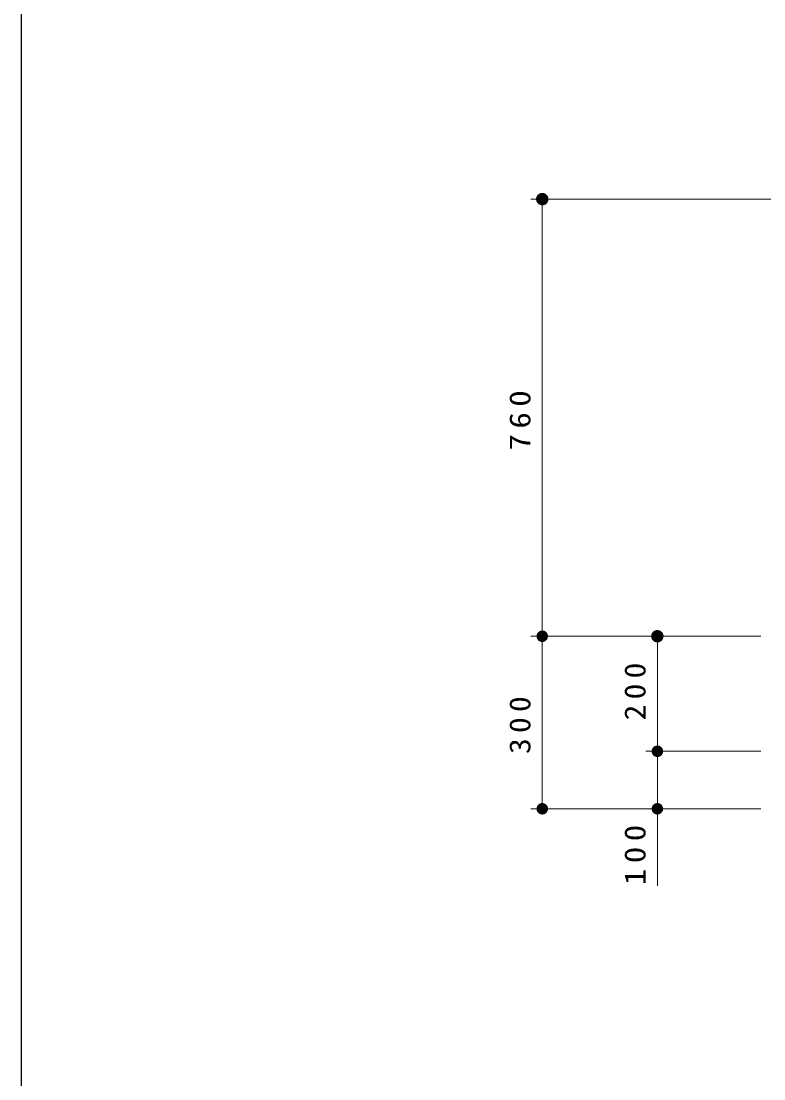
# Model space of a CAD drawing. Units: millimetres on the paper, scale 1:20. Extents: x -365 to 0, y -6 to 257.
# Drawn here: x -365 to -300.5, y 59.6 to 151.6 of the extents above; entities that cross this region are included whole.
import ezdxf

# ---------------------------------------------------------------- set-up
doc = ezdxf.new("R2010")
doc.units = ezdxf.units.MM
doc.layers.add('1_20', color=3, linetype='Continuous', lineweight=25)
doc.layers.add('NAKAMURA図枠', color=7, linetype='Continuous', lineweight=13)
doc.styles.add('ＭＳ ゴシック', font='')
doc.styles.get('ＭＳ ゴシック').set_extended_font_data('MS Gothic')

# ---------------------------------------------------------------- blocks, each defined once
blk = doc.blocks.new('filled_dot')
at = {"color": 0, "linetype": 'Continuous', "lineweight": -2, "const_width": 1.25}
blk.add_lwpolyline([(-0.625, 0, 1), (0.625, 0, 1)], format="xyb", close=True, dxfattribs=at)

msp = doc.modelspace()

# ---------------------------------------------------------------- linework, layer by layer
at = {"layer": '1_20', "color": 7, "lineweight": 13}
for p, q in [((-299.229, 136.086), (-320.729, 136.086)), ((-319.729, 98.086), (-319.729, 136.086)), ((-300.729, 98.086), (-320.729, 98.086)), ((-319.729, 83.086), (-319.729, 98.086)), ((-309.729, 88.086), (-309.729, 98.086)), ((-300.729, 88.086), (-310.729, 88.086)), ((-309.729, 76.395), (-309.729, 88.086)), ((-300.729, 83.086), (-320.729, 83.086))]:
    msp.add_line(p, q, dxfattribs=at)
at = {"layer": 'NAKAMURA図枠', "color": 20, "lineweight": 25}
msp.add_line((-365, 257), (-365, 0), dxfattribs=at)

# ---------------------------------------------------------------- block references
at = {"layer": '1_20', "color": 7, "lineweight": 13}
for p, xscale, yscale, rotation in [((-319.729, 136.086), 0.431, 0.431, 270), ((-319.729, 98.086), 0.4, 0.4, 270), ((-309.729, 98.086), 0.431, 0.431, 270), ((-309.729, 88.086), 0.4, 0.4, 270), ((-319.729, 83.086), 0.4, 0.4, 90), ((-309.729, 83.086), 0.4, 0.4, 90)]:
    msp.add_blockref('filled_dot', p, dxfattribs=dict(at, xscale=xscale, yscale=yscale, rotation=rotation))

# ---------------------------------------------------------------- texts
at = {"layer": '1_20', "color": 7, "char_height": 1.833, "attachment_point": 8, "rotation": 90, "style": 'ＭＳ ゴシック'}
for s, insert in [('\\T1.33;\\W1.15;760', (-320.729, 117.086)), ('\\T1.33;\\W1.1;200', (-310.729, 93.508)), ('\\T1.33;\\W1.1;300', (-320.729, 90.586)), ('\\T1.33;\\W1.15;100', (-310.729, 79.312))]:
    msp.add_mtext(s, dxfattribs=dict(at, insert=insert))

doc.saveas('drawing.dxf')
